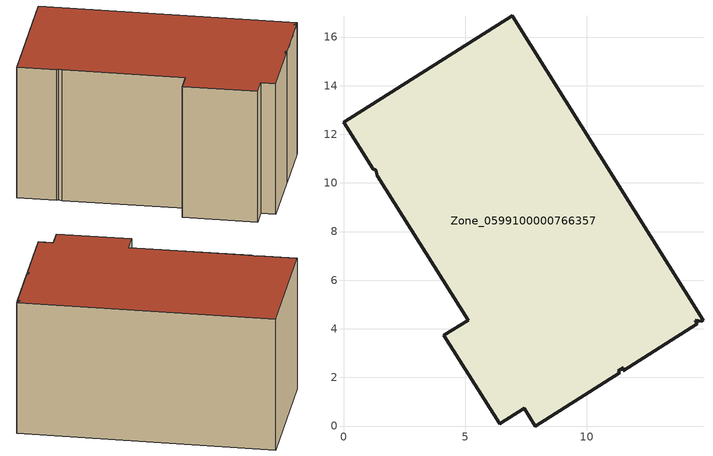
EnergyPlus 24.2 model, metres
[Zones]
Zone_0599100000766357
 floor ground (C_G): 1.39,10.29 1.32,10.54 1.22,10.55 0,12.49 6.93,16.87 14.78,4.35 14.73,4.32 14.46,4.35 14.55,4.2 11.49,2.28 11.51,2.39 11.31,2.28 11.36,2.19 7.89,0 7.42,0.73 6.42,0.09 4.13,3.73 5.13,4.36 z0
 wall outside (C_F): 6.42,0.09 7.42,0.73 7.89,0 11.36,2.19 11.31,2.28 11.51,2.39 11.49,2.28 14.55,4.2 14.46,4.35 14.73,4.32 14.78,4.35 6.93,16.87 0,12.49 1.22,10.55 1.32,10.54 1.39,10.29 5.13,4.36 4.13,3.73 6.42,0.09 z0:8.13
 roof outside (C_R): 1.32,10.54 1.39,10.29 5.13,4.36 4.13,3.73 6.42,0.09 7.42,0.73 7.89,0 11.36,2.19 11.31,2.28 11.51,2.39 11.49,2.28 14.55,4.2 14.46,4.35 14.73,4.32 14.78,4.35 6.93,16.87 0,12.49 1.22,10.55 z8.13
[BUILDING]
Pand.0599100000766357: North Axis=0; Terrain=City; Loads Convergence Tolerance Value=0.04; Temperature Convergence Tolerance Value=0.4; Solar Distribution=FullExterior; Maximum Number of Warmup Days=25; Minimum Number of Warmup Days=1
[Site:Location]
Rotterdam.The.Hague.AP_ZH_NLD Design_Conditions: Latitude=51.96; Longitude=4.45; Time Zone=1; Elevation=-4.5
[SITE:GROUNDTEMPERATURE:BUILDINGSURFACE]
18, 18, 18, 18, 18, 18, 18, 18, 18, 18, 18, 18
[MATERIAL] Thermal Absorptance=0.9; Solar Absorptance=0.7; Visible Absorptance=0.7
Name | Roughness | Thickness | Conductivity | Density | Specific Heat
G.D.2006-2014 | MediumSmooth | 0.15 | 0.06 | 540 | 1210
F.D.2006-2014 | Rough | 0.3 | 0.12 | 1920 | 840
R.D.2006-2014 | MediumRough | 0.2 | 0.08 | 1500 | 1000
[CONSTRUCTION]
C_G: G.D.2006-2014
C_F: F.D.2006-2014
C_R: R.D.2006-2014
[ZONE]
Zone_0599100000766357: Type=1; Multiplier=1; Ceiling Height=Autocalculate; Volume=Autocalculate; Floor Area=autocalculate; Part of Total Floor Area=Yes
[ZONEINFILTRATION:DESIGNFLOWRATE]
Infil_Zone_0599100000766357: Zone or ZoneList or Space or SpaceList=Zone_0599100000766357; Schedule=AlwaysOn; Design Flow Rate Calculation Method=Flow/Area; Flow Rate per Floor Area=0.0021; Constant Term Coefficient=1; Temperature Term Coefficient=0; Velocity Term Coefficient=0; Velocity Squared Term Coefficient=0
[HVACTEMPLATE:ZONE:IDEALLOADSAIRSYSTEM]
Zone_0599100000766357: Maximum Heating Supply Air Temperature=50; Minimum Cooling Supply Air Temperature=13; Maximum Heating Supply Air Humidity Ratio=0.0156; Minimum Cooling Supply Air Humidity Ratio=0.0077; Heating Limit=NoLimit; Cooling Limit=NoLimit; Dehumidification Control Type=ConstantSensibleHeatRatio; Cooling Sensible Heat Ratio=0.7; Dehumidification Setpoint=60; Humidification Control Type=None; Humidification Setpoint=30; Outdoor Air Method=None; Outdoor Air Flow Rate per Person=0.00944; Outdoor Air Flow Rate per Zone Floor Area=0; Outdoor Air Flow Rate per Zone=0; Demand Controlled Ventilation Type=None; Outdoor Air Economizer Type=NoEconomizer; Heat Recovery Type=None; Sensible Heat Recovery Effectiveness=0.7; Latent Heat Recovery Effectiveness=0.65
[ZONECONTROL:THERMOSTAT]
ThermostatControl_Zone_0599100000766357: Zone or ZoneList=Zone_0599100000766357; Control Type Schedule=DualSetpointControlType; Control 1=Thermostat_Zone_0599100000766357; Temperature Difference Between Cutout And Setpoint=0
[THERMOSTATSETPOINT:DUALSETPOINT]
Thermostat_Zone_0599100000766357: Heating Setpoint Temperature Schedule=HeatingSetpoint_Zone_0599100000766357; Cooling Setpoint Temperature Schedule=CoolingSetpoint_Zone_0599100000766357
[SCHEDULE:COMPACT]
HeatingSetpoint_Zone_0599100000766357: Through: 12/31, For: AllDays, Until: 24:00, 21
CoolingSetpoint_Zone_0599100000766357: Through: 12/31, For: AllDays, Until: 24:00, 24
DualSetpointControlType: Through: 12/31, For: AllDays, Until: 24:00, 4
AlwaysOn: Through: 12/31, For: AllDays, Until: 24:00, 1
